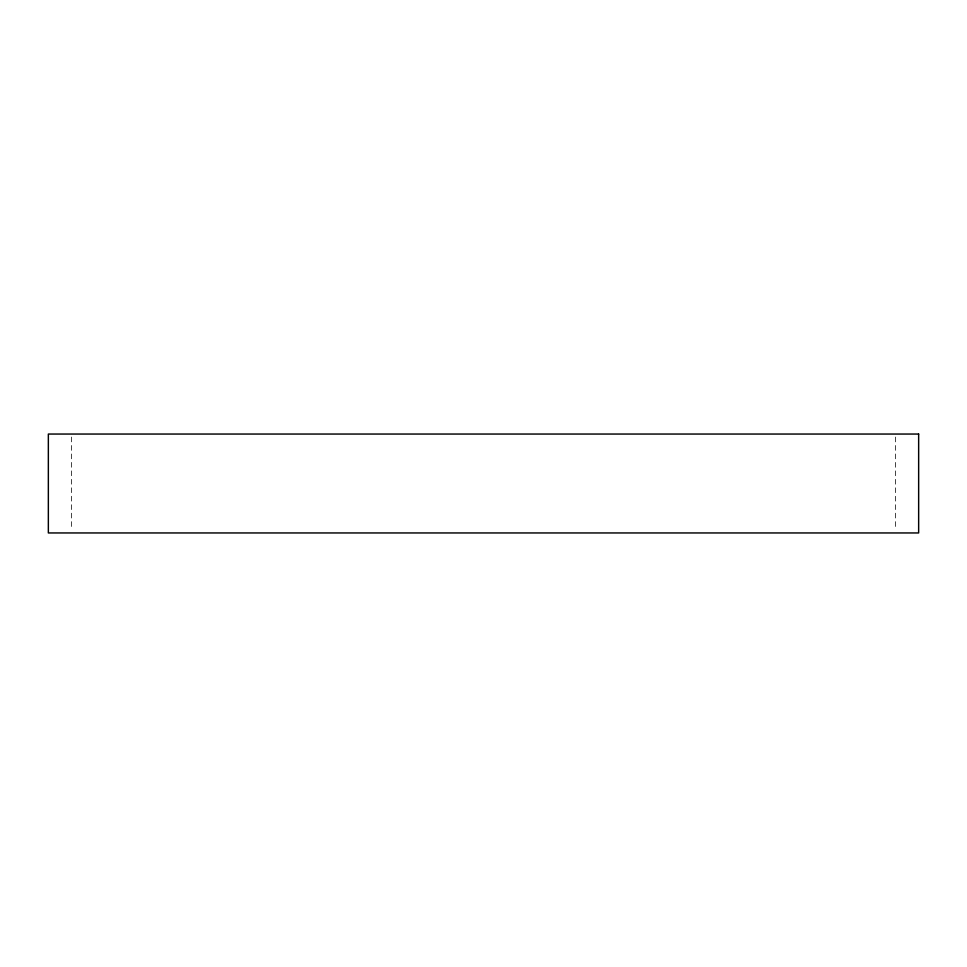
<?xml version="1.0" encoding="UTF-8"?>
<svg xmlns="http://www.w3.org/2000/svg" width="967" height="967" viewBox="0 0 967 967"><rect width="100%" height="100%" fill="white"/><g stroke="black" fill="none" stroke-linecap="round" stroke-linejoin="round"><path stroke-width="0.73" stroke-dasharray="4.83 3.63" d="M895.575 437.048L895.575 529.952M71.425 437.048L71.425 529.952"/><path stroke-width="1.45" d="M918.65 434.05L48.35 434.05L48.35 532.95L918.65 532.95L918.65 434.05"/></g></svg>
